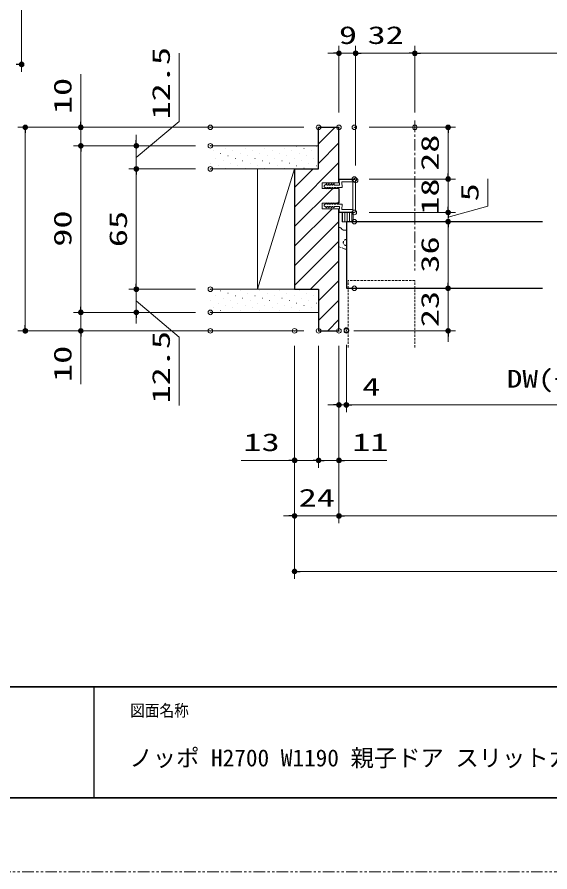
# Model space of a CAD drawing. Units: millimetres, scale not verified. Extents: x -1354 to 1306, y -607 to 607.
# Drawn here: x -934.5 to -646.6, y -594 to -132.1 of the extents above; entities that cross this region are included whole.
import ezdxf
from ezdxf.enums import TextEntityAlignment as Align

# ---------------------------------------------------------------- set-up
doc = ezdxf.new("R2010")
doc.units = ezdxf.units.MM
doc.header["$LTSCALE"] = 5
doc.header["$PDMODE"] = 32
doc.header["$PDSIZE"] = 2.5
for name, pattern in [('USER1', [2.5, 1.25, -0.25, 0.25, -0.25, 0.25, -0.25]), ('USER2', [0.375, 0.25, -0.125]), ('USER3', [2, 1.25, -0.25, 0.25, -0.25])]:
    doc.linetypes.add(name, pattern=pattern)
for name, color, linetype, lineweight in [('0-1_線(黄)', 2, 'Continuous', 15), ('0-3_陰線', 4, 'USER1', 9), ('0-A_点線(黄)', 2, 'USER2', 15), ('0-C_中心線', 3, 'USER3', 9), ('0-D_線(白)', 7, 'Continuous', 30), ('1-0_線(水)', 4, 'Continuous', 9), ('1-1_寸法線', 3, 'Continuous', 13), ('1-2_ハッチング', 6, 'Continuous', 9), ('1-4_DEFPOINTS', 7, 'Continuous', 5), ('1-5_0', 3, 'Continuous', 25), ('1-6_図面枠', 7, 'Continuous', 35)]:
    doc.layers.add(name, color=color, linetype=linetype, lineweight=lineweight)
doc.styles.add('ＭＳ ゴシック', font='')
doc.styles.get('ＭＳ ゴシック').set_extended_font_data('MS Gothic')

# ---------------------------------------------------------------- blocks, each defined once
blk = doc.blocks.new('_DOT')
at = {"layer": '1-5_0'}
blk.add_line((-2.5, 0), (-5, 0), dxfattribs=at)
for points in [[(0, 0), (-2.5, 0), (-2.48, 0.313)], [(0, 0), (-2.48, -0.313), (-2.5, 0)], [(0, 0), (-2.48, 0.313), (-2.421, 0.622)], [(0, 0), (-2.421, -0.622), (-2.48, -0.313)], [(0, 0), (-2.421, 0.622), (-2.324, 0.92)], [(0, 0), (-2.324, -0.92), (-2.421, -0.622)], [(0, 0), (-2.324, 0.92), (-2.191, 1.204)], [(0, 0), (-2.191, -1.204), (-2.324, -0.92)], [(0, 0), (-2.191, 1.204), (-2.023, 1.469)], [(0, 0), (-2.023, -1.469), (-2.191, -1.204)], [(0, 0), (-2.023, 1.469), (-1.822, 1.711)], [(0, 0), (-1.822, -1.711), (-2.023, -1.469)], [(0, 0), (-1.822, 1.711), (-1.594, 1.926)], [(0, 0), (-1.594, -1.926), (-1.822, -1.711)], [(0, 0), (-1.594, 1.926), (-1.34, 2.111)], [(0, 0), (-1.34, -2.111), (-1.594, -1.926)], [(0, 0), (-1.34, 2.111), (-1.064, 2.262)], [(0, 0), (-1.064, -2.262), (-1.34, -2.111)], [(0, 0), (-1.064, 2.262), (-0.773, 2.378)], [(0, 0), (-0.773, -2.378), (-1.064, -2.262)], [(0, 0), (-0.773, 2.378), (-0.468, 2.456)], [(0, 0), (-0.468, -2.456), (-0.773, -2.378)], [(0, 0), (-0.468, 2.456), (-0.157, 2.495)], [(0, 0), (-0.157, -2.495), (-0.468, -2.456)], [(0, 0), (-0.157, 2.495), (0.157, 2.495)], [(0, 0), (0.157, -2.495), (-0.157, -2.495)], [(0, 0), (0.157, 2.495), (0.468, 2.456)], [(0, 0), (0.468, 2.456), (0.773, 2.378)], [(0, 0), (0.773, 2.378), (1.064, 2.262)], [(0, 0), (1.064, 2.262), (1.34, 2.111)], [(0, 0), (1.34, 2.111), (1.594, 1.926)], [(0, 0), (1.594, 1.926), (1.822, 1.711)], [(0, 0), (1.822, 1.711), (2.023, 1.469)], [(0, 0), (2.023, 1.469), (2.191, 1.204)], [(0, 0), (2.191, 1.204), (2.324, 0.92)], [(0, 0), (2.324, 0.92), (2.421, 0.622)], [(0, 0), (2.421, 0.622), (2.48, 0.313)], [(0, 0), (2.48, 0.313), (2.5, 0)], [(0, 0), (0.468, -2.456), (0.157, -2.495)], [(0, 0), (0.773, -2.378), (0.468, -2.456)], [(0, 0), (1.064, -2.262), (0.773, -2.378)], [(0, 0), (1.34, -2.111), (1.064, -2.262)], [(0, 0), (1.594, -1.926), (1.34, -2.111)], [(0, 0), (1.822, -1.711), (1.594, -1.926)], [(0, 0), (2.023, -1.469), (1.822, -1.711)], [(0, 0), (2.191, -1.204), (2.023, -1.469)], [(0, 0), (2.324, -0.92), (2.191, -1.204)], [(0, 0), (2.421, -0.622), (2.324, -0.92)], [(0, 0), (2.48, -0.313), (2.421, -0.622)], [(0, 0), (2.5, 0), (2.48, -0.313)]]:
    blk.add_solid(points, dxfattribs=at)

msp = doc.modelspace()

# ---------------------------------------------------------------- linework, layer by layer
at = {"layer": '0-1_線(黄)'}
for p, q in [((-771.551, -201.619), (-830.053, -201.619)), ((-784.551, -214.119), (-830.053, -214.119)), ((-804.551, -279.119), (-804.551, -214.119)), ((-784.551, -214.119), (-804.551, -279.119)), ((-784.551, -279.119), (-830.053, -279.119)), ((-771.551, -291.619), (-830.053, -291.619))]:
    msp.add_line(p, q, dxfattribs=at)
at = {"layer": '0-3_陰線'}
msp.add_line((387.036, -594), (-1292.964, -594), dxfattribs=at)
at = {"layer": '0-A_点線(黄)'}
for p, q in [((-760.139, -245.815), (-760.55, -245.808)), ((-759.437, -246.119), (-758.737, -246.841)), ((-758.034, -247.145), (-756.551, -247.17)), ((-760.55, -256.165), (-757.291, -257.409)), ((-755.55, -310.524), (-755.55, -274.478))]:
    msp.add_line(p, q, dxfattribs=at)
msp.add_lwpolyline([(-719.55, -310.524), (-719.55, -274.478), (-755.55, -274.478)], dxfattribs=at)
for centre, radius, start, end in [((-760.155, -246.815), 1, 44.10152, 89.10152), ((-758.019, -246.145), 1, 224.10152, 269.10152), ((-756.551, -253.87), 1.65, 89.99645, 270.00355), ((-756.577, -255.541), 2, 249.10152, 270.75096)]:
    msp.add_arc(centre, radius, start, end, dxfattribs=at)
at = {"layer": '0-C_中心線'}
msp.add_line((-719.55, -187.956), (-719.55, -268.975), dxfattribs=at)
at = {"layer": '0-D_線(白)'}
for p, q in [((-760.55, -221.619), (-760.55, -191.619)), ((-784.551, -214.119), (-784.551, -279.119)), ((-784.551, -214.119), (-771.551, -214.119)), ((-760.55, -224.619), (-760.55, -232.619)), ((-760.551, -301.619), (-760.55, -235.619)), ((-756.551, -242.619), (-756.551, -278.619)), ((-650.551, -242.619), (-756.551, -242.619)), ((-784.551, -279.119), (-771.551, -279.119)), ((-771.551, -279.119), (-771.551, -301.619)), ((-756.551, -278.619), (-650.551, -278.619)), ((-771.551, -301.619), (-760.551, -301.619))]:
    msp.add_line(p, q, dxfattribs=at)
msp.add_lwpolyline([(-771.551, -214.119), (-771.551, -191.619), (-760.55, -191.619)], dxfattribs=at)
at = {"layer": '1-0_線(水)'}
for p, q in [((-784.551, -214.119), (-784.551, -279.119)), ((-760.55, -224.619), (-760.55, -232.619))]:
    msp.add_line(p, q, dxfattribs=at)
at = {"layer": '1-1_寸法線'}
for p, q in [((-932.03, -65.644), (-932.03, -161.644)), ((-760.55, -183.619), (-760.55, -147.619)), ((-751.55, -212.319), (-751.55, -147.619)), ((-751.55, -212.319), (-751.55, -147.619)), ((-719.55, -183.619), (-719.55, -147.619)), ((-719.55, -183.619), (-719.55, -147.619)), ((-763.55, -151.619), (-766.55, -151.619)), ((-760.55, -151.619), (-751.55, -151.619)), ((-748.55, -151.619), (-745.55, -151.619)), ((-748.55, -151.619), (-722.55, -151.619)), ((-272.552, -151.619), (-716.55, -151.619)), ((-900.053, -188.619), (-900.053, -162.858)), ((-779.551, -191.619), (-934.053, -191.619)), ((-838.053, -191.619), (-904.053, -191.619)), ((-900.053, -201.619), (-900.053, -191.619)), ((-744.25, -191.619), (-697.55, -191.619)), ((-930.053, -194.619), (-930.053, -298.619)), ((-870.053, -198.619), (-870.053, -195.619)), ((-701.55, -216.619), (-701.55, -194.619)), ((-838.053, -201.619), (-904.053, -201.619)), ((-838.053, -201.619), (-904.053, -201.619)), ((-838.053, -201.619), (-874.053, -201.619)), ((-870.053, -201.619), (-870.053, -214.119)), ((-870.053, -201.619), (-870.053, -214.119)), ((-900.053, -204.619), (-900.053, -288.619)), ((-900.053, -204.619), (-900.053, -207.619)), ((-838.053, -214.119), (-874.053, -214.119)), ((-838.053, -214.119), (-874.053, -214.119)), ((-701.55, -216.619), (-701.55, -213.619)), ((-870.053, -276.119), (-870.053, -217.119)), ((-870.053, -217.119), (-870.053, -220.119)), ((-760.491, -221.422), (-760.55, -219.931)), ((-760.244, -222.819), (-760.4, -219.925)), ((-760.25, -219.619), (-752.25, -219.619)), ((-760.25, -219.769), (-752.25, -219.769)), ((-758.834, -224.119), (-759.002, -221.119)), ((-751.7, -220.319), (-751.7, -236.919)), ((-751.55, -220.319), (-751.55, -236.919)), ((-744.25, -219.619), (-697.55, -219.619)), ((-744.25, -219.619), (-697.55, -219.619)), ((-701.55, -237.619), (-701.55, -219.619)), ((-768.55, -223.169), (-767.061, -222.069)), ((-768.55, -223.769), (-768.55, -223.169)), ((-768.55, -223.769), (-767.061, -224.869)), ((-767.061, -222.069), (-767.061, -222.819)), ((-767.061, -222.819), (-766.561, -222.819)), ((-767.061, -224.119), (-766.561, -224.119)), ((-767.061, -224.869), (-767.061, -224.119)), ((-766.561, -222.819), (-765.761, -222.069)), ((-766.561, -224.119), (-765.761, -224.869)), ((-765.761, -222.069), (-765.761, -222.819)), ((-765.761, -222.819), (-765.261, -222.819)), ((-765.761, -224.119), (-765.261, -224.119)), ((-765.761, -224.869), (-765.761, -224.119)), ((-765.261, -222.819), (-764.461, -222.069)), ((-765.261, -224.119), (-764.461, -224.869)), ((-764.461, -222.069), (-764.461, -222.819)), ((-764.461, -222.819), (-763.961, -222.819)), ((-764.461, -224.119), (-763.961, -224.119)), ((-764.461, -224.869), (-764.461, -224.119)), ((-763.961, -222.819), (-763.161, -222.069)), ((-763.961, -224.119), (-763.161, -224.869)), ((-763.161, -222.069), (-763.161, -222.819)), ((-763.161, -222.819), (-760.245, -222.819)), ((-763.161, -224.119), (-762.374, -224.119)), ((-763.161, -224.869), (-763.161, -224.119)), ((-761.558, -224.774), (-762.374, -224.119)), ((-761.558, -224.119), (-758.834, -224.119)), ((-761.558, -224.127), (-761.558, -224.774)), ((-760.55, -224.619), (-760.8, -224.619)), ((-768.55, -233.469), (-767.061, -232.369)), ((-768.55, -233.469), (-768.55, -234.069)), ((-768.55, -234.069), (-767.061, -235.169)), ((-767.061, -232.369), (-767.061, -233.119)), ((-767.061, -233.119), (-766.561, -233.119)), ((-767.061, -234.419), (-766.561, -234.419)), ((-767.061, -235.169), (-767.061, -234.419)), ((-766.561, -233.119), (-765.761, -232.369)), ((-766.561, -234.419), (-765.761, -235.169)), ((-765.761, -232.369), (-765.761, -233.119)), ((-765.761, -233.119), (-765.261, -233.119)), ((-765.761, -234.419), (-765.261, -234.419)), ((-765.761, -235.169), (-765.761, -234.419)), ((-765.261, -233.119), (-764.461, -232.369)), ((-765.261, -234.419), (-764.461, -235.169)), ((-764.461, -232.369), (-764.461, -233.119)), ((-764.461, -233.119), (-763.961, -233.119)), ((-764.461, -234.419), (-763.961, -234.419)), ((-764.461, -235.169), (-764.461, -234.419)), ((-763.961, -233.119), (-763.161, -232.369)), ((-763.961, -234.419), (-763.161, -235.169)), ((-763.161, -232.369), (-763.161, -233.119)), ((-763.161, -233.119), (-762.374, -233.119)), ((-763.161, -234.419), (-760.245, -234.419)), ((-763.161, -235.169), (-763.161, -234.419)), ((-761.558, -232.465), (-762.374, -233.119)), ((-761.558, -233.112), (-761.558, -232.465)), ((-761.558, -233.119), (-758.834, -233.119)), ((-760.55, -232.619), (-760.8, -232.619)), ((-760.244, -234.419), (-760.4, -237.314)), ((-758.839, -233.119), (-759.002, -236.119)), ((-701.55, -234.619), (-701.55, -231.619)), ((-760.491, -235.817), (-760.55, -237.308)), ((-760.25, -237.469), (-752.25, -237.469)), ((-760.25, -237.619), (-752.25, -237.619)), ((-759.002, -236.119), (-753.05, -236.119)), ((-744.25, -237.619), (-697.55, -237.619)), ((-744.25, -237.619), (-697.55, -237.619)), ((-701.55, -237.619), (-701.55, -242.619)), ((-701.55, -237.619), (-701.55, -242.619)), ((-744.25, -242.619), (-697.55, -242.619)), ((-744.25, -242.619), (-697.55, -242.619)), ((-701.55, -240.619), (-701.55, -243.619)), ((-701.55, -275.619), (-701.55, -245.619)), ((-701.55, -245.619), (-701.55, -248.619)), ((-870.053, -276.119), (-870.053, -273.119)), ((-701.55, -275.619), (-701.55, -272.619)), ((-838.053, -279.119), (-874.053, -279.119)), ((-838.053, -279.119), (-874.053, -279.119)), ((-870.053, -291.619), (-870.053, -279.119)), ((-870.053, -291.619), (-870.053, -279.119)), ((-744.25, -278.619), (-697.55, -278.619)), ((-744.25, -278.619), (-697.55, -278.619)), ((-701.55, -278.619), (-701.55, -301.619)), ((-900.053, -288.619), (-900.053, -285.619)), ((-838.053, -291.619), (-904.053, -291.619)), ((-838.053, -291.619), (-904.053, -291.619)), ((-900.053, -291.619), (-900.053, -301.619)), ((-838.053, -291.619), (-874.053, -291.619)), ((-870.053, -294.619), (-870.053, -297.619)), ((-779.551, -301.619), (-934.053, -301.619)), ((-838.053, -301.619), (-904.053, -301.619)), ((-900.053, -304.619), (-900.053, -330.381)), ((-752.551, -301.619), (-697.55, -301.619)), ((-701.55, -304.619), (-701.55, -307.619)), ((-756.551, -309.189), (-756.551, -345.619)), ((-784.551, -309.619), (-784.551, -435.619)), ((-784.551, -309.619), (-784.551, -375.619)), ((-784.551, -309.619), (-784.551, -405.619)), ((-771.551, -309.619), (-771.551, -375.619)), ((-771.551, -309.619), (-771.551, -375.619)), ((-760.551, -309.619), (-760.551, -375.619)), ((-760.551, -309.619), (-760.551, -405.619)), ((-760.551, -309.619), (-760.551, -345.619)), ((-760.551, -309.619), (-760.551, -405.619)), ((-756.551, -309.619), (-756.551, -345.619)), ((-763.551, -341.619), (-766.551, -341.619)), ((-760.551, -341.619), (-756.551, -341.619)), ((-753.551, -341.619), (-735.408, -341.619)), ((-539.551, -341.619), (-753.551, -341.619)), ((-787.551, -371.619), (-813.313, -371.619)), ((-771.551, -371.619), (-784.551, -371.619)), ((-774.551, -371.619), (-777.551, -371.619)), ((-771.551, -371.619), (-760.551, -371.619)), ((-768.551, -371.619), (-765.551, -371.619)), ((-757.551, -371.619), (-734.646, -371.619)), ((-787.551, -401.619), (-790.551, -401.619)), ((-784.551, -401.619), (-760.551, -401.619)), ((-757.551, -401.619), (-231.551, -401.619)), ((-757.551, -401.619), (-754.551, -401.619)), ((-781.551, -431.619), (-207.551, -431.619))]:
    msp.add_line(p, q, dxfattribs=at)
for points in [[(-870.053, -207.869), (-846.878, -188.547), (-846.878, -151.499)], [(-760.55, -221.619), (-769.55, -221.619), (-769.55, -224.619), (-760.55, -224.619)], [(-759.002, -221.119), (-753.05, -221.119), (-753.05, -236.119)], [(-701.55, -240.119), (-680.093, -234.2), (-680.093, -219.533)], [(-760.55, -232.619), (-769.55, -232.619), (-769.55, -235.619), (-760.55, -235.619)], [(-870.053, -285.369), (-846.878, -304.973), (-846.878, -342.021)]]:
    msp.add_lwpolyline(points, dxfattribs=at)
msp.add_lwpolyline([(-758.8, -237.619), (-752.8, -237.619), (-752.8, -242.619), (-758.8, -242.619)], close=True, dxfattribs=at)
for centre, radius, start, end in [((-760.25, -219.919), 0.3, 90, 182.27472), ((-760.25, -219.919), 0.15, 90, 182.27472), ((-752.25, -220.319), 0.7, 0, 90), ((-752.25, -220.319), 0.55, 0, 90), ((-760.25, -237.319), 0.3, 177.72528, 270), ((-760.25, -237.319), 0.15, 177.72528, 270), ((-752.25, -236.919), 0.55, 270, 0), ((-752.25, -236.919), 0.7, 270, 0)]:
    msp.add_arc(centre, radius, start, end, dxfattribs=at)
at = {"layer": '1-2_ハッチング'}
for p, q in [((-771.551, -200.488), (-762.682, -191.619)), ((-825.85, -201.754), (-825.8, -201.754)), ((-821.872, -203.079), (-821.822, -203.079)), ((-815.243, -201.754), (-815.193, -201.754)), ((-811.266, -203.079), (-811.216, -203.079)), ((-804.636, -201.754), (-804.586, -201.754)), ((-800.659, -203.079), (-800.609, -203.079)), ((-794.03, -201.754), (-793.98, -201.754)), ((-790.052, -203.079), (-790.002, -203.079)), ((-783.423, -201.754), (-783.373, -201.754)), ((-779.446, -203.079), (-779.396, -203.079)), ((-772.817, -201.754), (-772.767, -201.754)), ((-771.551, -211.095), (-760.55, -200.093)), ((-828.501, -204.405), (-828.451, -204.405)), ((-824.524, -205.731), (-824.474, -205.731)), ((-820.546, -207.057), (-820.496, -207.057)), ((-817.895, -204.405), (-817.845, -204.405)), ((-813.917, -205.731), (-813.867, -205.731)), ((-809.94, -207.057), (-809.89, -207.057)), ((-807.288, -204.405), (-807.238, -204.405)), ((-803.311, -205.731), (-803.261, -205.731)), ((-799.333, -207.057), (-799.283, -207.057)), ((-796.682, -204.405), (-796.632, -204.405)), ((-792.704, -205.731), (-792.654, -205.731)), ((-788.727, -207.057), (-788.677, -207.057)), ((-786.075, -204.405), (-786.025, -204.405)), ((-782.097, -205.731), (-782.047, -205.731)), ((-778.12, -207.057), (-778.07, -207.057)), ((-775.468, -204.405), (-775.418, -204.405)), ((-829.827, -211.034), (-829.777, -211.034)), ((-827.175, -208.383), (-827.125, -208.383)), ((-825.85, -212.36), (-825.8, -212.36)), ((-823.198, -209.709), (-823.148, -209.709)), ((-819.221, -211.034), (-819.171, -211.034)), ((-816.569, -208.383), (-816.519, -208.383)), ((-815.243, -212.36), (-815.193, -212.36)), ((-812.591, -209.709), (-812.541, -209.709)), ((-808.614, -211.034), (-808.564, -211.034)), ((-805.962, -208.383), (-805.912, -208.383)), ((-804.636, -212.36), (-804.586, -212.36)), ((-801.985, -209.709), (-801.935, -209.709)), ((-798.007, -211.034), (-797.957, -211.034)), ((-795.356, -208.383), (-795.306, -208.383)), ((-794.03, -212.36), (-793.98, -212.36)), ((-791.378, -209.709), (-791.328, -209.709)), ((-787.401, -211.034), (-787.351, -211.034)), ((-784.749, -208.383), (-784.699, -208.383)), ((-784.551, -234.701), (-760.55, -210.7)), ((-783.423, -212.36), (-783.373, -212.36)), ((-780.772, -209.709), (-780.722, -209.709)), ((-776.794, -211.034), (-776.744, -211.034)), ((-774.142, -208.383), (-774.092, -208.383)), ((-772.817, -212.36), (-772.767, -212.36)), ((-821.872, -213.686), (-821.822, -213.686)), ((-811.266, -213.686), (-811.216, -213.686)), ((-800.659, -213.686), (-800.609, -213.686)), ((-790.052, -213.686), (-790.002, -213.686)), ((-784.551, -224.095), (-774.576, -214.119)), ((-779.446, -213.686), (-779.396, -213.686)), ((-760.863, -221.619), (-760.55, -221.307)), ((-784.551, -245.308), (-763.863, -224.619)), ((-761.256, -232.619), (-760.55, -231.914)), ((-784.551, -255.915), (-764.256, -235.619)), ((-758.642, -242.619), (-758.642, -237.619)), ((-757.392, -242.619), (-757.392, -237.619)), ((-756.142, -242.619), (-756.142, -237.619)), ((-754.892, -242.619), (-754.892, -237.619)), ((-753.642, -242.619), (-753.642, -237.619)), ((-784.551, -266.521), (-760.55, -242.52)), ((-784.551, -277.128), (-760.55, -253.127)), ((-775.936, -279.119), (-760.551, -263.734)), ((-771.551, -285.341), (-760.551, -274.341)), ((-824.524, -279.977), (-824.474, -279.977)), ((-820.546, -281.303), (-820.496, -281.303)), ((-813.917, -279.977), (-813.867, -279.977)), ((-809.94, -281.303), (-809.89, -281.303)), ((-803.311, -279.977), (-803.261, -279.977)), ((-799.333, -281.303), (-799.283, -281.303)), ((-792.704, -279.977), (-792.654, -279.977)), ((-788.727, -281.303), (-788.677, -281.303)), ((-782.097, -279.977), (-782.047, -279.977)), ((-778.12, -281.303), (-778.07, -281.303)), ((-829.827, -285.281), (-829.777, -285.281)), ((-827.175, -282.629), (-827.125, -282.629)), ((-823.198, -283.955), (-823.148, -283.955)), ((-819.221, -285.281), (-819.171, -285.281)), ((-816.569, -282.629), (-816.519, -282.629)), ((-812.591, -283.955), (-812.541, -283.955)), ((-808.614, -285.281), (-808.564, -285.281)), ((-805.962, -282.629), (-805.912, -282.629)), ((-801.985, -283.955), (-801.935, -283.955)), ((-798.007, -285.281), (-797.957, -285.281)), ((-795.356, -282.629), (-795.306, -282.629)), ((-791.378, -283.955), (-791.328, -283.955)), ((-787.401, -285.281), (-787.351, -285.281)), ((-784.749, -282.629), (-784.699, -282.629)), ((-780.772, -283.955), (-780.722, -283.955)), ((-776.794, -285.281), (-776.744, -285.281)), ((-774.142, -282.629), (-774.092, -282.629)), ((-771.551, -295.948), (-760.551, -284.947)), ((-828.501, -289.258), (-828.451, -289.258)), ((-825.85, -286.606), (-825.8, -286.606)), ((-824.524, -290.584), (-824.474, -290.584)), ((-821.872, -287.932), (-821.822, -287.932)), ((-817.895, -289.258), (-817.845, -289.258)), ((-815.243, -286.606), (-815.193, -286.606)), ((-813.917, -290.584), (-813.867, -290.584)), ((-811.266, -287.932), (-811.216, -287.932)), ((-807.288, -289.258), (-807.238, -289.258)), ((-804.636, -286.606), (-804.586, -286.606)), ((-803.311, -290.584), (-803.261, -290.584)), ((-800.659, -287.932), (-800.609, -287.932)), ((-796.682, -289.258), (-796.632, -289.258)), ((-794.03, -286.606), (-793.98, -286.606)), ((-792.704, -290.584), (-792.654, -290.584)), ((-790.052, -287.932), (-790.002, -287.932)), ((-786.075, -289.258), (-786.025, -289.258)), ((-783.423, -286.606), (-783.373, -286.606)), ((-782.097, -290.584), (-782.047, -290.584)), ((-779.446, -287.932), (-779.396, -287.932)), ((-775.468, -289.258), (-775.418, -289.258)), ((-772.817, -286.606), (-772.767, -286.606)), ((-766.616, -301.619), (-760.551, -295.554))]:
    msp.add_line(p, q, dxfattribs=at)
at = {"layer": '1-4_DEFPOINTS'}
for p in [(-751.55, -151.619), (-719.55, -151.619), (-719.55, -151.619), (-932.03, -157.644), (-900.053, -191.619), (-830.053, -191.619), (-771.551, -191.619), (-760.55, -191.619), (-752.25, -191.619), (-719.55, -191.619), (-701.55, -191.619), (-830.053, -201.619), (-870.053, -214.119), (-870.053, -214.119), (-830.053, -214.119), (-752.25, -219.619), (-751.55, -220.319), (-701.55, -219.619), (-752.25, -237.619), (-752.25, -242.619), (-701.55, -242.619), (-701.55, -242.619), (-870.053, -279.119), (-830.053, -279.119), (-752.25, -278.619), (-900.053, -291.619), (-830.053, -291.619), (-756.551, -301.189), (-930.053, -301.619), (-900.053, -301.619), (-830.053, -301.619), (-784.551, -301.619), (-771.551, -301.619), (-771.551, -301.619), (-760.551, -301.619), (-760.551, -301.619), (-756.551, -301.619), (-701.55, -301.619), (-756.551, -341.619), (-784.551, -371.619), (-760.551, -371.619), (-760.551, -401.619)]:
    msp.add_point(p, dxfattribs=at)
at = {"layer": '1-5_0', "color": 7}
msp.add_line((-892.964, -494), (-892.964, -554), dxfattribs=at)
msp.add_line((-892.964, -494), (-892.964, -554), dxfattribs=at)
at = {"layer": '1-6_図面枠'}
msp.add_line((-1252.964, -494), (347.036, -494), dxfattribs=at)
msp.add_lwpolyline([(-1252.964, -554), (347.036, -554), (347.036, 554), (-1252.964, 554)], close=True, dxfattribs=at)

# ---------------------------------------------------------------- block references
at = {"layer": '1-1_寸法線', "xscale": 0.6, "yscale": 0.6}
for p in [(-760.55, -151.619), (-719.55, -151.619), (-932.03, -157.644), (-760.551, -341.619), (-784.551, -371.619), (-771.551, -371.619), (-784.551, -401.619)]:
    msp.add_blockref('_DOT', p, dxfattribs=at)
for p, rotation in [((-751.55, -151.619), 180), ((-751.55, -151.619), 180), ((-719.55, -151.619), 180), ((-900.053, -191.619), 270), ((-930.053, -191.619), 90), ((-701.55, -191.619), 90), ((-870.053, -201.619), 270), ((-900.053, -201.619), 90), ((-900.053, -201.619), 90), ((-870.053, -214.119), 90), ((-870.053, -214.119), 90), ((-701.55, -219.619), 270), ((-701.55, -219.619), 270), ((-701.55, -237.619), 270), ((-701.55, -237.619), 90), ((-701.55, -242.619), 90), ((-701.55, -242.619), 90), ((-870.053, -279.119), 270), ((-870.053, -279.119), 270), ((-701.55, -278.619), 270), ((-701.55, -278.619), 270), ((-900.053, -291.619), 270), ((-900.053, -291.619), 270), ((-870.053, -291.619), 90), ((-930.053, -301.619), 270), ((-900.053, -301.619), 90), ((-701.55, -301.619), 90), ((-756.551, -341.619), 180), ((-756.551, -341.619), 180), ((-771.551, -371.619), 180), ((-760.551, -371.619), 180), ((-760.551, -401.619), 180), ((-760.551, -401.619), 180), ((-784.551, -431.619), 180)]:
    msp.add_blockref('_DOT', p, dxfattribs=dict(at, rotation=rotation))

# ---------------------------------------------------------------- texts
at = {"layer": '1-1_寸法線', "style": 'ＭＳ ゴシック'}
for s, width, p in [('9', 1.5, (-760.574, -149.47)), ('32', 1.5, (-745.074, -149.47)), ('DW(子)', 1.3, (-669.932, -335.184)), ('4', 1.5, (-747.98, -339.47)), ('13', 1.5, (-812.17, -369.47)), ('11', 1.5, (-753.408, -369.47)), ('24', 1.5, (-782.313, -399.47))]:
    msp.add_text(s, height=9.604, dxfattribs=dict(at, width=width)).set_placement(p, align=Align.BOTTOM_LEFT)
at = {"layer": '1-1_寸法線', "style": 'ＭＳ ゴシック', "width": 1.5}
for s, p in [('12.5', (-849.027, -187.404)), ('10', (-902.202, -184.477)), ('28', (-703.7, -215.143)), ('18', (-703.7, -238.858)), ('5', (-682.242, -231.628)), ('90', (-902.202, -256.143)), ('65', (-872.202, -256.381)), ('36', (-703.7, -270.143)), ('23', (-703.7, -299.643)), ('12.5', (-849.027, -340.878)), ('10', (-902.202, -329.238))]:
    msp.add_text(s, height=9.604, rotation=90, dxfattribs=at).set_placement(p, align=Align.BOTTOM_LEFT)
at = {"layer": '1-6_図面枠', "style": 'ＭＳ ゴシック', "width": 0.9}
msp.add_text('図面名称', height=6.452, dxfattribs=at).set_placement((-873.367, -511.963), align=Align.BOTTOM_LEFT)
at = {"layer": '1-6_図面枠', "style": 'ＭＳ ゴシック'}
msp.add_text('ノッポ H2700 W1190 親子ドア スリットガラス スリム枠 図面', height=9.236, dxfattribs=at).set_placement((-873.76, -539.776), align=Align.BOTTOM_LEFT)

doc.saveas('drawing.dxf')
